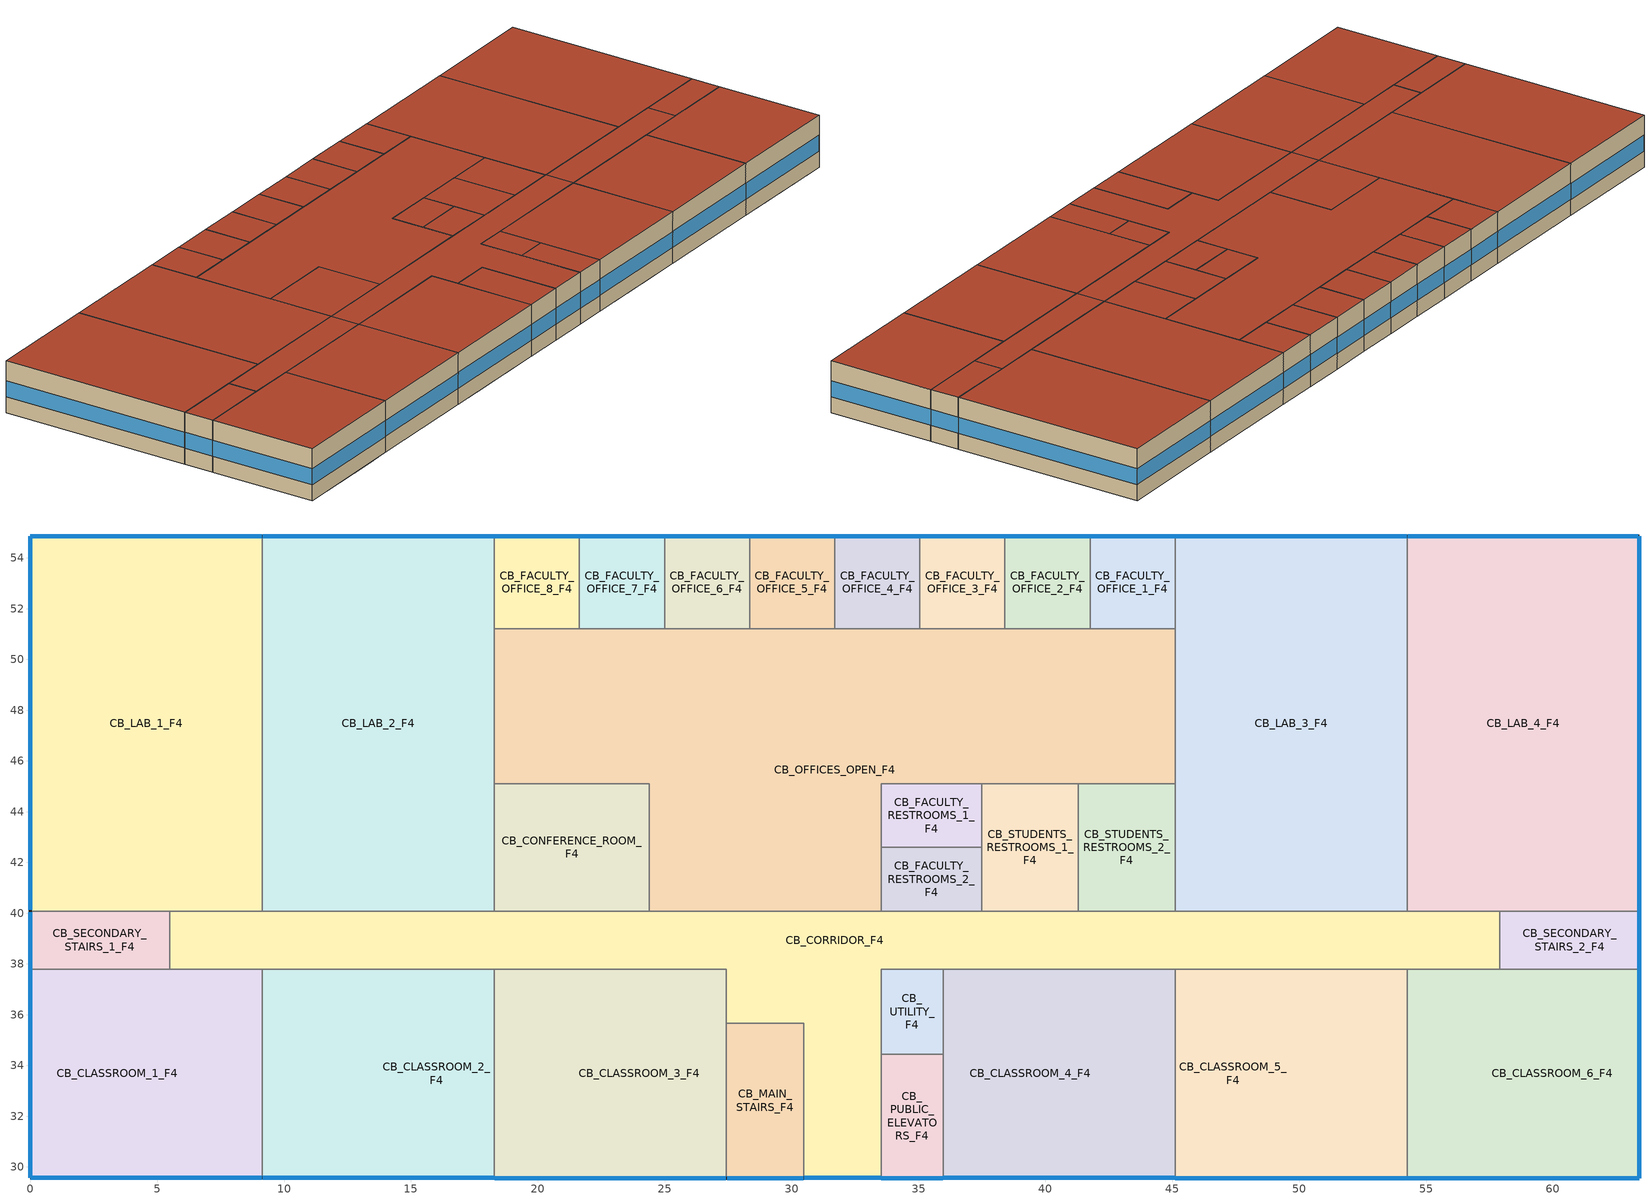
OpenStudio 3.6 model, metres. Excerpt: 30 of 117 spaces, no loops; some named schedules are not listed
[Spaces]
CB_CLASSROOM_1_F4
 floor to CB_CLASSROOM_7_F3: 9.14,37.8 9.14,29.57 6.86,29.57 6.86,37.8 z11.89
 floor to CB_CLASSROOM_8_F3: 6.86,37.8 6.86,29.57 0,29.57 0,37.8 z11.89
 wall outside: 0,37.8 0,29.57 9.14,29.57 z11.89:15.85
 wall to CB_CORRIDOR_F4: 9.14,37.8 5.49,37.8 z11.89:15.85
 wall to CB_CLASSROOM_2_F4: 9.14,29.57 9.14,37.8 z11.89:15.85
 wall to CB_SECONDARY_STAIRS_1_F4: 5.49,37.8 0,37.8 z11.89:15.85
 window: 0,37.79 0,29.58 / 0.01,29.57 9.13,29.57 z13.11:14.33
 roof outside: 9.14,29.57 9.14,37.8 0,37.8 0,29.57 z15.85
CB_CORRIDOR_F4
 floor to CB_CORRIDOR_2_F3: 45.11,40.08 45.11,37.8 18.29,37.8 18.29,40.08 z11.89
 floor to CB_STUDIO_1_F3: 57.91,40.08 57.91,37.8 45.11,37.8 45.11,40.08 z11.89
 floor to CB_CORRIDOR_1_F3: 33.53,37.8 33.53,29.57 30.48,29.57 30.48,35.66 27.43,35.66 27.43,37.8 z11.89
 floor to CB_STUDIO_2_F3: 18.29,40.08 18.29,37.8 5.49,37.8 5.49,40.08 z11.89
 wall outside: 30.48,29.57 33.53,29.57 z11.89:15.85
 wall to CB_UTILITY_F4: 33.53,34.44 33.53,37.8 35.97,37.8 z11.89:15.85
 wall to CB_PUBLIC_ELEVATORS_F4: 33.53,29.57 33.53,34.44 z11.89:15.85
 wall to CB_MAIN_STAIRS_F4: 27.43,35.66 30.48,35.66 30.48,29.57 z11.89:15.85
 wall to CB_CLASSROOM_3_F4: 18.29,37.8 27.43,37.8 27.43,35.66 z11.89:15.85
 wall to CB_CLASSROOM_2_F4: 9.14,37.8 18.29,37.8 z11.89:15.85
 wall to CB_SECONDARY_STAIRS_1_F4: 5.49,40.08 5.49,37.8 z11.89:15.85
 wall to CB_LAB_1_F4: 9.14,40.08 5.49,40.08 z11.89:15.85
 wall to CB_LAB_2_F4: 18.29,40.08 9.14,40.08 z11.89:15.85
 wall to CB_CONFERENCE_ROOM_F4: 24.38,40.08 18.29,40.08 z11.89:15.85
 wall to CB_OFFICES_OPEN_F4: 33.53,40.08 24.38,40.08 z11.89:15.85
 wall to CB_FACULTY_RESTROOMS_2_F4: 37.49,40.08 33.53,40.08 z11.89:15.85
 wall to CB_STUDENTS_RESTROOMS_1_F4: 41.3,40.08 37.49,40.08 z11.89:15.85
 wall to CB_STUDENTS_RESTROOMS_2_F4: 45.11,40.08 41.3,40.08 z11.89:15.85
 wall to CB_LAB_3_F4: 54.25,40.08 45.11,40.08 z11.89:15.85
 wall to CB_LAB_4_F4: 57.91,40.08 54.25,40.08 z11.89:15.85
 wall to CB_SECONDARY_STAIRS_2_F4: 57.91,37.8 57.91,40.08 z11.89:15.85
 wall to CB_CLASSROOM_6_F4: 54.25,37.8 57.91,37.8 z11.89:15.85
 wall to CB_CLASSROOM_5_F4: 45.11,37.8 54.25,37.8 z11.89:15.85
 wall to CB_CLASSROOM_4_F4: 35.97,37.8 45.11,37.8 z11.89:15.85
 window: 30.49,29.57 33.52,29.57 z13.11:14.33
 roof outside: 33.53,29.57 33.53,37.8 45.11,37.8 45.11,40.08 18.29,40.08 18.29,37.8 27.43,37.8 27.43,35.66 30.48,35.66 30.48,29.57 z15.85; 57.91,37.8 57.91,40.08 45.11,40.08 45.11,37.8 z15.85; 18.29,37.8 18.29,40.08 5.49,40.08 5.49,37.8 z15.85
CB_CLASSROOM_2_F4
 floor to CB_CLASSROOM_6_F3: 18.29,37.8 18.29,29.57 13.72,29.57 13.72,37.8 z11.89
 floor to CB_CLASSROOM_7_F3: 13.72,37.8 13.72,29.57 9.14,29.57 9.14,37.8 z11.89
 wall outside: 9.14,29.57 18.29,29.57 z11.89:15.85
 wall to CB_CLASSROOM_3_F4: 18.29,29.57 18.29,37.8 z11.89:15.85
 window: 9.16,29.57 18.28,29.57 z13.11:14.33
 roof outside: 18.29,29.57 18.29,37.8 9.14,37.8 9.14,29.57 z15.85
CB_CLASSROOM_3_F4
 floor to CB_CLASSROOM_5_F3: 27.43,37.8 27.43,29.57 20.57,29.57 20.57,37.8 z11.89
 floor to CB_CLASSROOM_6_F3: 20.57,37.8 20.57,29.57 18.29,29.57 18.29,37.8 z11.89
 wall outside: 18.29,29.57 27.43,29.57 z11.89:15.85
 wall to CB_MAIN_STAIRS_F4: 27.43,29.57 27.43,35.66 z11.89:15.85
 window: 18.3,29.57 27.41,29.57 z13.11:14.33
 roof outside: 27.43,29.57 27.43,37.8 18.29,37.8 18.29,29.57 z15.85
CB_MAIN_STAIRS_F4
 floor to CB_MAIN_STAIRS_F3: 30.48,35.66 30.48,29.57 27.43,29.57 27.43,35.66 z11.89
 wall outside: 27.43,29.57 30.48,29.57 z11.89:15.85
 window: 27.46,29.57 30.46,29.57 z13.11:14.33
 roof outside: 30.48,29.57 30.48,35.66 27.43,35.66 27.43,29.57 z15.85
CB_CLASSROOM_4_F4
 floor to CB_CLASSROOM_3_F3: 45.11,37.8 45.11,29.57 42.82,29.57 42.82,37.8 z11.89
 floor to CB_CLASSROOM_4_F3: 42.82,37.8 42.82,29.57 35.97,29.57 35.97,37.8 z11.89
 wall outside: 35.97,29.57 45.11,29.57 z11.89:15.85
 wall to CB_CLASSROOM_5_F4: 45.11,29.57 45.11,37.8 z11.89:15.85
 wall to CB_PUBLIC_ELEVATORS_F4: 35.97,34.44 35.97,29.57 z11.89:15.85
 wall to CB_UTILITY_F4: 35.97,37.8 35.97,34.44 z11.89:15.85
 window: 35.98,29.57 45.09,29.57 z13.11:14.33
 roof outside: 45.11,29.57 45.11,37.8 35.97,37.8 35.97,29.57 z15.85
CB_CLASSROOM_5_F4
 floor to CB_CLASSROOM_2_F3: 54.25,37.8 54.25,29.57 49.68,29.57 49.68,37.8 z11.89
 floor to CB_CLASSROOM_3_F3: 49.68,37.8 49.68,29.57 45.11,29.57 45.11,37.8 z11.89
 wall outside: 45.11,29.57 54.25,29.57 z11.89:15.85
 wall to CB_CLASSROOM_6_F4: 54.25,29.57 54.25,37.8 z11.89:15.85
 window: 45.12,29.57 54.25,29.57 z13.11:14.33
 roof outside: 54.25,29.57 54.25,37.8 45.11,37.8 45.11,29.57 z15.85
CB_CLASSROOM_6_F4
 floor to CB_CLASSROOM_1_F3: 63.4,37.8 63.4,29.57 56.54,29.57 56.54,37.8 z11.89
 floor to CB_CLASSROOM_2_F3: 56.54,37.8 56.54,29.57 54.25,29.57 54.25,37.8 z11.89
 wall outside: 54.25,29.57 63.4,29.57 63.4,37.8 z11.89:15.85
 wall to CB_SECONDARY_STAIRS_2_F4: 63.4,37.8 57.91,37.8 z11.89:15.85
 window: 54.26,29.57 63.39,29.57 / 63.4,29.57 63.4,37.79 z13.11:14.33
 roof outside: 63.4,29.57 63.4,37.8 54.25,37.8 54.25,29.57 z15.85
CB_UTILITY_F4
 floor to CB_UTILITY_F3: 35.97,37.8 35.97,34.44 33.53,34.44 33.53,37.8 z11.89
 wall to CB_PUBLIC_ELEVATORS_F4: 33.53,34.44 35.97,34.44 z11.89:15.85
 roof outside: 35.97,34.44 35.97,37.8 33.53,37.8 33.53,34.44 z15.85
CB_SECONDARY_STAIRS_1_F4
 floor to CB_SECONDARY_STAIRS_1_F3: 5.49,40.08 5.49,37.8 0,37.8 0,40.08 z11.89
 wall outside: 0,40.08 0,37.8 z11.89:15.85
 wall to CB_LAB_1_F4: 5.49,40.08 0,40.08 z11.89:15.85
 window: 0,40.04 0,37.8 z13.11:14.33
 roof outside: 5.49,37.8 5.49,40.08 0,40.08 0,37.8 z15.85
CB_SECONDARY_STAIRS_2_F4
 floor to CB_SECONDARY_STAIRS_2_F3: 63.4,40.08 63.4,37.8 57.91,37.8 57.91,40.08 z11.89
 wall outside: 63.4,37.8 63.4,40.08 z11.89:15.85
 wall to CB_LAB_4_F4: 63.4,40.08 57.91,40.08 z11.89:15.85
 window: 63.4,37.8 63.4,40.08 z13.11:14.33
 roof outside: 63.4,37.8 63.4,40.08 57.91,40.08 57.91,37.8 z15.85
CB_LAB_1_F4
 floor to CB_STUDIO_2_F3: 9.14,54.86 9.14,40.08 0,40.08 0,54.86 z11.89
 wall outside: 9.14,54.86 0,54.86 0,40.08 z11.89:15.85
 wall to CB_LAB_2_F4: 9.14,40.08 9.14,54.86 z11.89:15.85
 window: 9.13,54.86 0,54.86 / 0,54.86 0,40.13 z13.11:14.33
 roof outside: 9.14,40.08 9.14,54.86 0,54.86 0,40.08 z15.85
CB_LAB_2_F4
 floor to CB_STUDIO_2_F3: 18.29,54.86 18.29,40.08 9.14,40.08 9.14,54.86 z11.89
 wall outside: 18.29,54.86 9.14,54.86 z11.89:15.85
 wall to CB_FACULTY_OFFICE_8_F4: 18.29,51.21 18.29,54.86 z11.89:15.85
 wall to CB_OFFICES_OPEN_F4: 18.29,45.11 18.29,51.21 z11.89:15.85
 wall to CB_CONFERENCE_ROOM_F4: 18.29,40.08 18.29,45.11 z11.89:15.85
 window: 18.29,54.86 9.17,54.86 z13.11:14.33
 roof outside: 18.29,40.08 18.29,54.86 9.14,54.86 9.14,40.08 z15.85
CB_CONFERENCE_ROOM_F4
 floor to CB_CONFERENCE_ROOM_F3: 24.38,45.11 24.38,40.08 18.29,40.08 18.29,45.11 z11.89
 wall to CB_OFFICES_OPEN_F4: 24.38,40.08 24.38,45.11 18.29,45.11 z11.89:15.85
 roof outside: 24.38,40.08 24.38,45.11 18.29,45.11 18.29,40.08 z15.85
CB_OFFICES_OPEN_F4
 floor to CB_OFFICES_OPEN_F3: 45.11,51.21 45.11,45.11 33.53,45.11 33.53,40.08 24.38,40.08 24.38,45.11 18.29,45.11 18.29,51.21 z11.89
 wall to CB_FACULTY_OFFICE_8_F4: 21.64,51.21 18.29,51.21 z11.89:15.85
 wall to CB_FACULTY_OFFICE_7_F4: 24.99,51.21 21.64,51.21 z11.89:15.85
 wall to CB_FACULTY_OFFICE_6_F4: 28.35,51.21 24.99,51.21 z11.89:15.85
 wall to CB_FACULTY_OFFICE_5_F4: 31.7,51.21 28.35,51.21 z11.89:15.85
 wall to CB_FACULTY_OFFICE_4_F4: 35.05,51.21 31.7,51.21 z11.89:15.85
 wall to CB_FACULTY_OFFICE_3_F4: 38.4,51.21 35.05,51.21 z11.89:15.85
 wall to CB_FACULTY_OFFICE_2_F4: 41.76,51.21 38.4,51.21 z11.89:15.85
 wall to CB_FACULTY_OFFICE_1_F4: 45.11,51.21 41.76,51.21 z11.89:15.85
 wall to CB_LAB_3_F4: 45.11,45.11 45.11,51.21 z11.89:15.85
 wall to CB_STUDENTS_RESTROOMS_2_F4: 41.3,45.11 45.11,45.11 z11.89:15.85
 wall to CB_STUDENTS_RESTROOMS_1_F4: 37.49,45.11 41.3,45.11 z11.89:15.85
 wall to CB_FACULTY_RESTROOMS_1_F4: 33.53,42.6 33.53,45.11 37.49,45.11 z11.89:15.85
 wall to CB_FACULTY_RESTROOMS_2_F4: 33.53,40.08 33.53,42.6 z11.89:15.85
 roof outside: 33.53,40.08 33.53,45.11 45.11,45.11 45.11,51.21 18.29,51.21 18.29,45.11 24.38,45.11 24.38,40.08 z15.85
CB_FACULTY_RESTROOMS_2_F4
 floor to CB_FACULTY_RESTROOMS_1_F3: 37.49,42.6 37.49,40.08 33.53,40.08 33.53,42.6 z11.89
 wall to CB_FACULTY_RESTROOMS_1_F4: 37.49,42.6 33.53,42.6 z11.89:15.85
 wall to CB_STUDENTS_RESTROOMS_1_F4: 37.49,40.08 37.49,42.6 z11.89:15.85
 roof outside: 37.49,40.08 37.49,42.6 33.53,42.6 33.53,40.08 z15.85
CB_STUDENTS_RESTROOMS_1_F4
 floor to CB_STUDENTS_RESTROOMS_1_F3: 41.3,45.11 41.3,40.08 37.49,40.08 37.49,45.11 z11.89
 wall to CB_STUDENTS_RESTROOMS_2_F4: 41.3,40.08 41.3,45.11 z11.89:15.85
 wall to CB_FACULTY_RESTROOMS_1_F4: 37.49,45.11 37.49,42.6 z11.89:15.85
 roof outside: 41.3,40.08 41.3,45.11 37.49,45.11 37.49,40.08 z15.85
CB_STUDENTS_RESTROOMS_2_F4
 floor to CB_STUDENTS_RESTROOMS_2_F3: 45.11,45.11 45.11,40.08 41.3,40.08 41.3,45.11 z11.89
 wall to CB_LAB_3_F4: 45.11,40.08 45.11,45.11 z11.89:15.85
 roof outside: 45.11,40.08 45.11,45.11 41.3,45.11 41.3,40.08 z15.85
CB_LAB_3_F4
 floor to CB_STUDIO_1_F3: 54.25,54.86 54.25,40.08 45.11,40.08 45.11,54.86 z11.89
 wall outside: 54.25,54.86 45.11,54.86 z11.89:15.85
 wall to CB_LAB_4_F4: 54.25,40.08 54.25,54.86 z11.89:15.85
 wall to CB_FACULTY_OFFICE_1_F4: 45.11,54.86 45.11,51.21 z11.89:15.85
 window: 54.24,54.86 45.12,54.86 z13.11:14.33
 roof outside: 54.25,40.08 54.25,54.86 45.11,54.86 45.11,40.08 z15.85
CB_LAB_4_F4
 floor to CB_STUDIO_1_F3: 63.4,54.86 63.4,40.08 54.25,40.08 54.25,54.86 z11.89
 wall outside: 63.4,40.08 63.4,54.86 54.25,54.86 z11.89:15.85
 window: 63.36,54.86 54.27,54.86 / 63.4,40.08 63.4,54.86 z13.11:14.33
 roof outside: 63.4,40.08 63.4,54.86 54.25,54.86 54.25,40.08 z15.85
CB_FACULTY_RESTROOMS_1_F4
 floor to CB_FACULTY_RESTROOMS_2_F3: 37.49,45.11 37.49,42.6 33.53,42.6 33.53,45.11 z11.89
 roof outside: 37.49,42.6 37.49,45.11 33.53,45.11 33.53,42.6 z15.85
CB_FACULTY_OFFICE_8_F4
 floor to CB_FACULTY_OFFICE_8_F3: 21.64,54.86 21.64,51.21 18.29,51.21 18.29,54.86 z11.89
 wall outside: 21.64,54.86 18.29,54.86 z11.89:15.85
 wall to CB_FACULTY_OFFICE_7_F4: 21.64,51.21 21.64,54.86 z11.89:15.85
 window: 21.64,54.86 18.29,54.86 z13.11:14.33
 roof outside: 21.64,51.21 21.64,54.86 18.29,54.86 18.29,51.21 z15.85
CB_FACULTY_OFFICE_7_F4
 floor to CB_FACULTY_OFFICE_7_F3: 24.99,54.86 24.99,51.21 21.64,51.21 21.64,54.86 z11.89
 wall outside: 24.99,54.86 21.64,54.86 z11.89:15.85
 wall to CB_FACULTY_OFFICE_6_F4: 24.99,51.21 24.99,54.86 z11.89:15.85
 window: 24.99,54.86 21.64,54.86 z13.11:14.33
 roof outside: 24.99,51.21 24.99,54.86 21.64,54.86 21.64,51.21 z15.85
CB_FACULTY_OFFICE_6_F4
 floor to CB_FACULTY_OFFICE_6_F3: 28.35,54.86 28.35,51.21 24.99,51.21 24.99,54.86 z11.89
 wall outside: 28.35,54.86 24.99,54.86 z11.89:15.85
 wall to CB_FACULTY_OFFICE_5_F4: 28.35,51.21 28.35,54.86 z11.89:15.85
 window: 28.35,54.86 24.99,54.86 z13.11:14.33
 roof outside: 28.35,51.21 28.35,54.86 24.99,54.86 24.99,51.21 z15.85
CB_FACULTY_OFFICE_5_F4
 floor to CB_FACULTY_OFFICE_5_F3: 31.7,54.86 31.7,51.21 28.35,51.21 28.35,54.86 z11.89
 wall outside: 31.7,54.86 28.35,54.86 z11.89:15.85
 wall to CB_FACULTY_OFFICE_4_F4: 31.7,51.21 31.7,54.86 z11.89:15.85
 window: 31.7,54.86 28.35,54.86 z13.11:14.33
 roof outside: 31.7,51.21 31.7,54.86 28.35,54.86 28.35,51.21 z15.85
CB_FACULTY_OFFICE_4_F4
 floor to CB_FACULTY_OFFICE_4_F3: 35.05,54.86 35.05,51.21 31.7,51.21 31.7,54.86 z11.89
 wall outside: 35.05,54.86 31.7,54.86 z11.89:15.85
 wall to CB_FACULTY_OFFICE_3_F4: 35.05,51.21 35.05,54.86 z11.89:15.85
 window: 35.05,54.86 31.7,54.86 z13.11:14.33
 roof outside: 35.05,51.21 35.05,54.86 31.7,54.86 31.7,51.21 z15.85
CB_FACULTY_OFFICE_3_F4
 floor to CB_FACULTY_OFFICE_3_F3: 38.4,54.86 38.4,51.21 35.05,51.21 35.05,54.86 z11.89
 wall outside: 38.4,54.86 35.05,54.86 z11.89:15.85
 wall to CB_FACULTY_OFFICE_2_F4: 38.4,51.21 38.4,54.86 z11.89:15.85
 window: 38.4,54.86 35.05,54.86 z13.11:14.33
 roof outside: 38.4,51.21 38.4,54.86 35.05,54.86 35.05,51.21 z15.85
CB_FACULTY_OFFICE_2_F4
 floor to CB_FACULTY_OFFICE_2_F3: 41.76,54.86 41.76,51.21 38.4,51.21 38.4,54.86 z11.89
 wall outside: 41.76,54.86 38.4,54.86 z11.89:15.85
 wall to CB_FACULTY_OFFICE_1_F4: 41.76,51.21 41.76,54.86 z11.89:15.85
 window: 41.76,54.86 38.41,54.86 z13.11:14.33
 roof outside: 41.76,51.21 41.76,54.86 38.4,54.86 38.4,51.21 z15.85
CB_FACULTY_OFFICE_1_F4
 floor to CB_FACULTY_OFFICE_1_F3: 45.11,54.86 45.11,51.21 41.76,51.21 41.76,54.86 z11.89
 wall outside: 45.11,54.86 41.76,54.86 z11.89:15.85
 window: 45.09,54.86 41.76,54.86 z13.11:14.33
 roof outside: 45.11,51.21 45.11,54.86 41.76,54.86 41.76,51.21 z15.85
CB_PUBLIC_ELEVATORS_F4
 floor to CB_PUBLIC_ELEVATORS_F3: 35.97,34.44 35.97,29.57 33.53,29.57 33.53,34.44 z11.89
 wall outside: 33.53,29.57 35.97,29.57 z11.89:15.85
 window: 33.54,29.57 35.95,29.57 z13.11:14.33
 roof outside: 35.97,29.57 35.97,34.44 33.53,34.44 33.53,29.57 z15.85
[Building]
-College-ASHRAE 169-2013-2A created: 2023-09-08 18:26:06 +0800: Default Construction Set=90.1-2019 - College - ASHRAE 169-2013-2A; Standards Number of Stories=4; Standards Number of Above Ground Stories=4; Standards Building Type=College
[Site]
Tampa-MacDill AFB_FL_USA: Latitude {deg}=27.85; Longitude {deg}=-82.52; Time Zone {hr}=-5; Elevation {m}=8; Terrain=City
[ClimateZones]
Climate Zone Institution Name 1=ASHRAE; Climate Zone Document Name 1=ANSI/ASHRAE Standard 169; Climate Zone Document Year 1=2006; Climate Zone Value 1=2A; Climate Zone Institution Name 2=CEC; Climate Zone Document Name 2=California Climate Zone Descriptions; Climate Zone Document Year 2=1995
[Site:WaterMainsTemperature]
Calculation Method=Correlation; Annual Average Outdoor Air Temperature {C}=21.85; Maximum Difference In Monthly Average Outdoor Air Temperatures {deltaC}=14.3
[SizingPeriod:DesignDay] Barometric Pressure {Pa}=101229; Rain Indicator=No; Snow Indicator=No; Day of Month=21; Daylight Saving Time Indicator=No; Humidity Condition Type=Wetbulb; Dry-Bulb Temperature Range Modifier Type=DefaultMultipliers
Name | Maximum Dry-Bulb Temperature {C} | Daily Dry-Bulb Temperature Range {deltaC} | Wind Speed {m/s} | Wind Direction {deg} | Month | Day Type | Wetbulb or DewPoint at Maximum Dry-Bulb {C} | Solar Model Indicator | ASHRAE Clear Sky Optical Depth for Beam Irradiance | ASHRAE Clear Sky Optical Depth for Diffuse Irradiance | Sky Clearness
Tampa-MacDill.AFB_FL_USA Ann Clg .4% Condns DB=>MWB | 33.9 | 7.9 | 3.1 | 270 | 8 | SummerDesignDay | 25.1 | ASHRAETau | 0.491 | 2.016
Tampa-MacDill.AFB_FL_USA Ann Htg 99.6% Condns DB | 4.6 | 0 | 2.5 | 10 | 1 | WinterDesignDay | 4.6 | ASHRAEClearSky |  |  | 0
[Site:GroundTemperature:FCfactorMethod]
January Ground Temperature {C}=24.2; February Ground Temperature {C}=18.9; March Ground Temperature {C}=15.7; April Ground Temperature {C}=13.6; May Ground Temperature {C}=15.5; June Ground Temperature {C}=17.1; July Ground Temperature {C}=21.2; August Ground Temperature {C}=26.9; September Ground Temperature {C}=27.6; October Ground Temperature {C}=27.9; November Ground Temperature {C}=27.4; December Ground Temperature {C}=26.2
[Material:NoMass]
Name | Roughness | Thermal Resistance {m2-K/W} | Thermal Absorptance | Solar Absorptance | Visible Absorptance
CP02 CARPET PAD | VeryRough | 0.21648 | 0.9 | 0.7 | 0.8
Typical Insulation R-6.78 | Smooth | 1.19347 | 0.9 | 0.7 | 0.7
Typical Carpet Pad | Smooth | 0.21648 | 0.9 | 0.7 | 0.8
Typical Insulation R-9.73 | Smooth | 1.71283 | 0.9 | 0.7 | 0.7
Typical Insulation R-24.52 | Smooth | 4.31889 | 0.9 | 0.7 | 0.7
Metal Framed Wall - 24inOC - 2x4 - R0 ins. | Smooth | 0.115881 |  | 0 | 0
Typical Insulation R-1.85 | Smooth | 0.326262 | 0.9 | 0.7 | 0.7
Typical Insulation R-2.38 | Smooth | 0.418404 | 0.9 | 0.7 | 0.7
[Material]
Name | Roughness | Thickness {m} | Conductivity {W/m-K} | Density {kg/m3} | Specific Heat {J/kg-K} | Thermal Absorptance | Solar Absorptance | Visible Absorptance
100mm Normalweight concrete floor | MediumSmooth | 0.1016 | 2.31 | 2322 | 832
4 in. Normalweight Concrete Floor | MediumRough | 0.1016 | 2.31 | 2322 | 832 | 0.9 | 0.7 | 0.7
25mm Stucco | Smooth | 0.0254 | 0.72 | 1856 | 840 | 0.9 | 0.7 | 0.7
5/8 in. Gypsum Board | MediumSmooth | 0.0159 | 0.16 | 800 | 1090 | 0.9 | 0.7 | 0.7
Roof Membrane - Highly Reflective | VeryRough | 0.0095 | 0.16 | 1121.29 | 1460 | 0.75 | 0.45 | 0.7
Metal Roof Surface; F08 Metal surface | Smooth | 0.0008 | 45.28 | 7824 | 500 | 0.9 | 0.7 | 0.7
8 in. Normalweight Concrete Floor | MediumRough | 0.2032 | 2.31 | 2322 | 832 | 0.9 | 0.7 | 0.7
8 in. Concrete Block Basement Wall | MediumRough | 0.2032 | 1.326 | 1842 | 912 | 0.9 | 0.7 | 0.7
G05 25mm wood | MediumSmooth | 0.0254 | 0.15 | 608 | 1630 | 0.9 | 0.5 | 0.5
Std Wood 6inch | MediumSmooth | 0.15 | 0.12 | 540 | 1210 | 0.9 | 0.7 | 0.7
[DefaultConstructionSet]
90.1-2019 - College - ASHRAE 169-2013-2A: Default Exterior Surface Constructions=Default Surface Constructions 1; Default Interior Surface Constructions=Default Surface Constructions 2; Default Ground Contact Surface Constructions=Default Surface Constructions 3; Default Exterior SubSurface Constructions=Default Sub Surface Constructions 1; Default Interior SubSurface Constructions=Default Sub Surface Constructions 2; Interior Partition Construction=Typical Interior Partition
[DefaultSurfaceConstructions]
Name | Floor Construction | Wall Construction | Roof Ceiling Construction
Default Surface Constructions 1 | Typical Insulated Exterior Mass Floor R-9.35 | Typical Insulated Steel Framed Exterior Wall R-11.9 | Typical IEAD Roof - Highly Reflective R-25.64
Default Surface Constructions 2 | Typical Interior Floor | Uninsulated Steel Stud Wall | Typical Interior Ceiling
Default Surface Constructions 3 | Typical Insulated Carpeted 8in Slab Floor | Typical Insulated Basement Mass Wall
[Construction]
Typical Insulated Exterior Mass Floor R-9.35: Typical Insulation R-6.78, 4 in. Normalweight Concrete Floor, Typical Carpet Pad
Typical Insulated Steel Framed Exterior Wall R-11.9: 25mm Stucco, 5/8 in. Gypsum Board, Typical Insulation R-9.73, 5/8 in. Gypsum Board
Typical IEAD Roof - Highly Reflective R-25.64: Roof Membrane - Highly Reflective, Typical Insulation R-24.52, Metal Roof Surface
Typical Interior Floor: 100mm Normalweight concrete floor, CP02 CARPET PAD
Uninsulated Steel Stud Wall: Metal Framed Wall - 24inOC - 2x4 - R0 ins.
Typical Interior Ceiling: CP02 CARPET PAD, 100mm Normalweight concrete floor
Typical Insulated Carpeted 8in Slab Floor: 8 in. Normalweight Concrete Floor, Typical Carpet Pad
Typical Insulated Basement Mass Wall: 8 in. Concrete Block Basement Wall
U 0.77 SHGC 0.23 Simple Glazing Window U-0.77 SHGC 0.23: U 0.77 SHGC 0.23 Simple Glazing U-0.77 SHGC 0.23
U 0.77 SHGC 0.23 Simple Glazing Window U-0.77 SHGC 0.23 1: U 0.77 SHGC 0.23 Simple Glazing U-0.77 SHGC 0.23 1
Typical Insulated Metal Door R-2.7: F08 Metal surface, Typical Insulation R-1.85
U 0.65 SHGC 0.25 Dbl Ref-C-H Clr 6mm/6mm Air: REF C CLEAR HI 6MM, AIR 6MM, CLEAR 6MM
Typical Overhead Door R-3.23: Typical Insulation R-2.38
U 0.65 SHGC 0.3 Simple Glazing Skylight U-0.65 SHGC 0.3: U 0.65 SHGC 0.3 Simple Glazing U-0.65 SHGC 0.3
Typical Interior Window: Clear 3mm
Typical Interior Door; Typical Interior Partition: G05 25mm wood
InteriorFurnishings: Std Wood 6inch
[DefaultSubSurfaceConstructions]
Name | Fixed Window Construction | Operable Window Construction | Door Construction | Glass Door Construction | Overhead Door Construction | Skylight Construction | Tubular Daylight Dome Construction | Tubular Daylight Diffuser Construction
Default Sub Surface Constructions 1 | U 0.77 SHGC 0.23 Simple Glazing Window U-0.77 SHGC 0.23 | U 0.77 SHGC 0.23 Simple Glazing Window U-0.77 SHGC 0.23 1 | Typical Insulated Metal Door R-2.7 | U 0.65 SHGC 0.25 Dbl Ref-C-H Clr 6mm/6mm Air | Typical Overhead Door R-3.23 | U 0.65 SHGC 0.3 Simple Glazing Skylight U-0.65 SHGC 0.3 | Typical Interior Window | Typical Interior Window
Default Sub Surface Constructions 2 | Typical Interior Window | Typical Interior Window | Typical Interior Door
[WindowMaterial:SimpleGlazingSystem]
Name | U-Factor {W/m2-K} | Solar Heat Gain Coefficient
U 0.77 SHGC 0.23 Simple Glazing U-0.77 SHGC 0.23; U 0.77 SHGC 0.23 Simple Glazing U-0.77 SHGC 0.23 1 | 4.37226 | 0.23
U 0.65 SHGC 0.3 Simple Glazing U-0.65 SHGC 0.3 | 3.69087 | 0.3
[WindowMaterial:Glazing] Optical Data Type=SpectralAverage; Infrared Transmittance at Normal Incidence=0; Front Side Infrared Hemispherical Emissivity=0.84; Conductivity {W/m-K}=0.9; Dirt Correction Factor for Solar and Visible Transmittance=1; Solar Diffusing=No
Name | Thickness {m} | Solar Transmittance at Normal Incidence | Front Side Solar Reflectance at Normal Incidence | Back Side Solar Reflectance at Normal Incidence | Visible Transmittance at Normal Incidence | Front Side Visible Reflectance at Normal Incidence | Back Side Visible Reflectance at Normal Incidence | Back Side Infrared Hemispherical Emissivity
REF C CLEAR HI 6MM | 0.006 | 0.2 | 0.16 | 0.39 | 0.22 | 0.17 | 0.35 | 0.55
CLEAR 6MM | 0.006 | 0.775 | 0.071 | 0.071 | 0.881 | 0.08 | 0.08 | 0.84
Clear 3mm | 0.003 | 0.837 | 0.075 | 0.075 | 0.898 | 0.081 | 0.081 | 0.84
[WindowMaterial:Gas]
AIR 6MM: Gas Type=Air; Thickness {m}=0.0063
[BuildingStory]
Building Story 4: Nominal Z Coordinate {m}=11.8872; Nominal Floor to Floor Height {m}=3.9624
[Space] Building Story=Building Story 4
Name | Space Type | Thermal Zone
CB_CLASSROOM_1_F4 | College - Classroom | CB_CLASSROOM_1_F4 ZN
CB_CORRIDOR_F4 | College - Corridor | CB_CORRIDOR_F4 ZN
CB_CLASSROOM_2_F4 | College - Classroom | CB_CLASSROOM_2_F4 ZN
CB_CLASSROOM_3_F4 | College - Classroom | CB_CLASSROOM_3_F4 ZN
CB_MAIN_STAIRS_F4 | College - Stairs | CB_MAIN_STAIRS_F4 ZN
CB_CLASSROOM_4_F4 | College - Classroom | CB_CLASSROOM_4_F4 ZN
CB_CLASSROOM_5_F4 | College - Classroom | CB_CLASSROOM_5_F4 ZN
CB_CLASSROOM_6_F4 | College - Classroom | CB_CLASSROOM_6_F4 ZN
CB_UTILITY_F4 | College - Utility | CB_UTILITY_F4 ZN
CB_SECONDARY_STAIRS_1_F4 | College - Stairs | CB_SECONDARY_STAIRS_1_F4 ZN
CB_SECONDARY_STAIRS_2_F4 | College - Stairs | CB_SECONDARY_STAIRS_2_F4 ZN
CB_LAB_1_F4 | College - Laboratory | CB_LAB_1_F4 ZN
CB_LAB_2_F4 | College - Laboratory | CB_LAB_2_F4 ZN
CB_CONFERENCE_ROOM_F4 | College - Conference | CB_CONFERENCE_ROOM_F4 ZN
CB_OFFICES_OPEN_F4 | College - Office | CB_OFFICES_OPEN_F4 ZN
CB_FACULTY_RESTROOMS_2_F4 | College - Restroom | CB_FACULTY_RESTROOMS_2_F4 ZN
CB_STUDENTS_RESTROOMS_1_F4 | College - Restroom | CB_STUDENTS_RESTROOMS_1_F4 ZN
CB_STUDENTS_RESTROOMS_2_F4 | College - Restroom | CB_STUDENTS_RESTROOMS_2_F4 ZN
CB_LAB_3_F4 | College - Laboratory | CB_LAB_3_F4 ZN
CB_LAB_4_F4 | College - Laboratory | CB_LAB_4_F4 ZN
CB_FACULTY_RESTROOMS_1_F4 | College - Restroom | CB_FACULTY_RESTROOMS_1_F4 ZN
CB_FACULTY_OFFICE_8_F4 | College - Office | CB_FACULTY_OFFICE_8_F4 ZN
CB_FACULTY_OFFICE_7_F4 | College - Office | CB_FACULTY_OFFICE_7_F4 ZN
CB_FACULTY_OFFICE_6_F4 | College - Office | CB_FACULTY_OFFICE_6_F4 ZN
CB_FACULTY_OFFICE_5_F4 | College - Office | CB_FACULTY_OFFICE_5_F4 ZN
CB_FACULTY_OFFICE_4_F4 | College - Office | CB_FACULTY_OFFICE_4_F4 ZN
CB_FACULTY_OFFICE_3_F4 | College - Office | CB_FACULTY_OFFICE_3_F4 ZN
CB_FACULTY_OFFICE_2_F4 | College - Office | CB_FACULTY_OFFICE_2_F4 ZN
CB_FACULTY_OFFICE_1_F4 | College - Office | CB_FACULTY_OFFICE_1_F4 ZN
CB_PUBLIC_ELEVATORS_F4 | College - Elevator Shaft | CB_PUBLIC_ELEVATORS_F4 ZN
[SpaceType] Standards Building Type=College
Name | Default Schedule Set | Design Specification Outdoor Air Object | Standards Space Type
College - Classroom | College - Classroom Schedule Set | College - Classroom Ventilation | College - Classroom
College - Office | College - Office Schedule Set | College - Office Ventilation | College - Office
College - Conference | College - Conference Schedule Set | College - Conference Ventilation | College - Conference
College - Restroom | College - Restroom Schedule Set | College - Restroom Ventilation | College - Restroom
College - Corridor | College - Corridor Schedule Set | College - Corridor Ventilation | College - Corridor
College - Elevator Shaft | College - Elevator Shaft Schedule Set | College - Elevator Shaft Ventilation | College - Elevator Shaft
College - Utility | College - Utility Schedule Set | College - Utility Ventilation | College - Utility
College - Stairs | College - Stairs Schedule Set | College - Stairs Ventilation | College - Stairs
College - Laboratory | College - Laboratory Schedule Set | College - Laboratory Ventilation | College - Laboratory
[People:Definition] Number of People Calculation Method=People/Area; Fraction Radiant=0.3
Name | People per Space Floor Area {person/m2}
College - Classroom People Definition | 0.699654
College - Conference People Definition | 0.538196
College - Laboratory People Definition | 0.269098
College - Office People Definition | 0.0538196
[People] Work Efficiency Schedule=Work Efficiency Schedule; Clothing Insulation Schedule=Clothing Schedule; Air Velocity Schedule=Air Velocity Schedule; Multiplier=1
Name | People Definition | Space or SpaceType
College - Classroom People | College - Classroom People Definition | College - Classroom
College - Conference People | College - Conference People Definition | College - Conference
College - Laboratory People | College - Laboratory People Definition | College - Laboratory
College - Office People | College - Office People Definition | College - Office
[Lights:Definition] Design Level Calculation Method=Watts/Area
Name | Watts per Space Floor Area {W/m2}
College - Classroom Lights Definition | 7.64238
College - Conference Lights Definition | 10.441
College - Corridor Lights Definition | 4.4132
College - Laboratory Lights Definition | 14.316
College - Office Lights Definition | 7.96529
College - Restroom Lights Definition | 6.78126
College - Stairs Lights Definition | 5.27432
College - Utility Lights Definition | 4.62848
[Lights] Fraction Replaceable=0
Name | Lights Definition | Space or SpaceType
College - Classroom Lights | College - Classroom Lights Definition | College - Classroom
College - Conference Lights | College - Conference Lights Definition | College - Conference
College - Corridor Lights | College - Corridor Lights Definition | College - Corridor
College - Laboratory Lights | College - Laboratory Lights Definition | College - Laboratory
College - Office Lights | College - Office Lights Definition | College - Office
College - Restroom Lights | College - Restroom Lights Definition | College - Restroom
College - Stairs Lights | College - Stairs Lights Definition | College - Stairs
College - Utility Lights | College - Utility Lights Definition | College - Utility
[ElectricEquipment:Definition] Design Level Calculation Method=Watts/Area; Fraction Latent=0; Fraction Radiant=0.5; Fraction Lost=0
Name | Watts per Space Floor Area {W/m2}
College - Classroom Elec Equip Definition | 9.99967
College - Conference Elec Equip Definition; College - Office Elec Equip Definition | 10.7639
College - Corridor Elec Equip Definition; College - Restroom Elec Equip Definition; College - Utility Elec Equip Definition | 3.98265
College - Laboratory Elec Equip Definition | 43.0556
[ElectricEquipment]
Name | Electric Equipment Definition | Space or SpaceType
College - Classroom Elec Equip | College - Classroom Elec Equip Definition | College - Classroom
College - Conference Elec Equip | College - Conference Elec Equip Definition | College - Conference
College - Corridor Elec Equip | College - Corridor Elec Equip Definition | College - Corridor
College - Laboratory Elec Equip | College - Laboratory Elec Equip Definition | College - Laboratory
College - Office Elec Equip | College - Office Elec Equip Definition | College - Office
College - Restroom Elec Equip | College - Restroom Elec Equip Definition | College - Restroom
College - Utility Elec Equip | College - Utility Elec Equip Definition | College - Utility
[DesignSpecification:OutdoorAir]
Name | Outdoor Air Flow per Person {m3/s-person} | Outdoor Air Flow per Floor Area {m3/s-m2} | Outdoor Air Flow Air Changes per Hour {1/hr} | Outdoor Air Method
College - Classroom Ventilation; College - Laboratory Ventilation | 0 | 0 | 0
College - Conference Ventilation | 0.00330363 |  |  | Sum
College - Corridor Ventilation; College - Stairs Ventilation; College - Utility Ventilation |  | 0.0001016 |  | Sum
College - Elevator Shaft Ventilation |  | 0.00508 |  | Sum
College - Office Ventilation | 0.00235974 |  |  | Sum
College - Restroom Ventilation | 0.0353961 |  |  | Sum
[DefaultScheduleSet] Infiltration Schedule=College INFIL_SCH_PNNL
Name | Number of People Schedule | People Activity Level Schedule | Lighting Schedule | Electric Equipment Schedule
College - Classroom Schedule Set | College BLDG_Class_OCC_SCH | College ACTIVITY_SCH | College BLDG_LIGHT_SCH | College BLDG_EQUIP_SCH_Base
College - Conference Schedule Set | College BLDG_OCC_SCH | College ACTIVITY_SCH | College BLDG_LIGHT_SCH | College BLDG_EQUIP_SCH_Base
College - Corridor Schedule Set; College - Restroom Schedule Set; College - Utility Schedule Set |  |  | College BLDG_LIGHT_SCH | College BLDG_EQUIP_SCH_Base
College - Elevator Shaft Schedule Set |  |  | College ELEV_LIGHT_FAN_SCH_24_7
College - Laboratory Schedule Set | College BLDG_Lab_OCC_SCH | College ACTIVITY_SCH | College BLDG_LIGHT_SCH | College BLDG_EQUIP_SCH_Base
College - Office Schedule Set | College BLDG_OCC_SCH_Offices | College ACTIVITY_SCH | College BLDG_LIGHT_SCH | College BLDG_EQUIP_SCH_Base
College - Stairs Schedule Set |  |  | College BLDG_LIGHT_SCH
[ThermostatSetpoint:DualSetpoint]
Name | Heating Setpoint Temperature Schedule | Cooling Setpoint Temperature Schedule
College - Classroom Thermostat 3; College - Classroom Thermostat 6; College - Classroom Thermostat 9; College - Classroom Thermostat 12; College - Classroom Thermostat 15; College - Classroom Thermostat 18; College - Corridor Thermostat 5; College - Laboratory Thermostat 1; College - Laboratory Thermostat 2; College - Laboratory Thermostat 3; College - Laboratory Thermostat 4; College - Stairs Thermostat 4; College - Stairs Thermostat 8; College - Stairs Thermostat 12 | College HTGSETP_SCH | College CLGSETP_SCH
College - Conference Thermostat 4; College - Office Thermostat 3; College - Office Thermostat 6; College - Office Thermostat 9; College - Office Thermostat 12; College - Office Thermostat 15; College - Office Thermostat 18; College - Office Thermostat 21; College - Office Thermostat 24; College - Office Thermostat 36 | College HTGSETP_SCH - occupant standby mode | College CLGSETP_SCH - occupant standby mode
College - Restroom Thermostat 3; College - Restroom Thermostat 6; College - Restroom Thermostat 12; College - Restroom Thermostat 16; College - Utility Thermostat 4 | College HTGSETP_SCH_SETBACK | College CLGSETP_SCH_SETUP
College - Elevator Shaft Thermostat 4
[SpaceInfiltration:DesignFlowRate] Schedule=College INFIL_SCH_PNNL; Design Flow Rate Calculation Method=Flow/ExteriorArea; Constant Term Coefficient=0; Temperature Term Coefficient=0; Velocity Term Coefficient=0.224; Velocity Squared Term Coefficient=0
Name | Space or SpaceType | Flow per Exterior Surface Area {m3/s-m2}
CB_CLASSROOM_1_F4 Infiltration | CB_CLASSROOM_1_F4 | 0.000272117
CB_CLASSROOM_2_F4 Infiltration | CB_CLASSROOM_2_F4 | 0.000185111
CB_CLASSROOM_3_F4 Infiltration | CB_CLASSROOM_3_F4 | 0.000185111
CB_CLASSROOM_4_F4 Infiltration | CB_CLASSROOM_4_F4 | 0.000185111
CB_CLASSROOM_5_F4 Infiltration | CB_CLASSROOM_5_F4 | 0.000185111
CB_CLASSROOM_6_F4 Infiltration | CB_CLASSROOM_6_F4 | 0.000272117
CB_CORRIDOR_F4 Infiltration | CB_CORRIDOR_F4 | 4.20708e-05
CB_FACULTY_OFFICE_1_F4 Infiltration | CB_FACULTY_OFFICE_1_F4 | 0.000296178
CB_FACULTY_OFFICE_2_F4 Infiltration | CB_FACULTY_OFFICE_2_F4 | 0.000296178
CB_FACULTY_OFFICE_3_F4 Infiltration | CB_FACULTY_OFFICE_3_F4 | 0.000296178
CB_FACULTY_OFFICE_4_F4 Infiltration | CB_FACULTY_OFFICE_4_F4 | 0.000296178
CB_FACULTY_OFFICE_5_F4 Infiltration | CB_FACULTY_OFFICE_5_F4 | 0.000296178
CB_FACULTY_OFFICE_6_F4 Infiltration | CB_FACULTY_OFFICE_6_F4 | 0.000296178
CB_FACULTY_OFFICE_7_F4 Infiltration | CB_FACULTY_OFFICE_7_F4 | 0.000296178
CB_FACULTY_OFFICE_8_F4 Infiltration | CB_FACULTY_OFFICE_8_F4 | 0.000296178
CB_LAB_1_F4 Infiltration | CB_LAB_1_F4 | 0.000234801
CB_LAB_2_F4 Infiltration | CB_LAB_2_F4 | 0.000120398
CB_LAB_3_F4 Infiltration | CB_LAB_3_F4 | 0.000120398
CB_LAB_4_F4 Infiltration | CB_LAB_4_F4 | 0.000234801
CB_MAIN_STAIRS_F4 Infiltration | CB_MAIN_STAIRS_F4 | 0.000224377
CB_PUBLIC_ELEVATORS_F4 Infiltration | CB_PUBLIC_ELEVATORS_F4 | 0.000255326
CB_SECONDARY_STAIRS_1_F4 Infiltration | CB_SECONDARY_STAIRS_1_F4 | 0.000238853
CB_SECONDARY_STAIRS_2_F4 Infiltration | CB_SECONDARY_STAIRS_2_F4 | 0.000238853
[ThermalZone] Use Ideal Air Loads=No
Name | Primary Daylighting Control | Fraction of Zone Controlled by Primary Daylighting Control | Thermostat | Secondary Daylighting Control | Fraction of Zone Controlled by Secondary Daylighting Control
CB_CLASSROOM_1_F4 ZN | CB_CLASSROOM_1_F4 Daylt Sensor 1 | 0.484 | College - Classroom Thermostat 3
CB_CLASSROOM_2_F4 ZN | CB_CLASSROOM_2_F4 Daylt Sensor 1 | 0.296 | College - Classroom Thermostat 6 | CB_CLASSROOM_2_F4 Daylt Sensor 2 | 0.296
CB_CLASSROOM_3_F4 ZN | CB_CLASSROOM_3_F4 Daylt Sensor 1 | 0.296 | College - Classroom Thermostat 9 | CB_CLASSROOM_3_F4 Daylt Sensor 2 | 0.296
CB_CLASSROOM_4_F4 ZN | CB_CLASSROOM_4_F4 Daylt Sensor 1 | 0.296 | College - Classroom Thermostat 12 | CB_CLASSROOM_4_F4 Daylt Sensor 2 | 0.296
CB_CLASSROOM_5_F4 ZN | CB_CLASSROOM_5_F4 Daylt Sensor 1 | 0.296 | College - Classroom Thermostat 15 | CB_CLASSROOM_5_F4 Daylt Sensor 2 | 0.296
CB_CLASSROOM_6_F4 ZN | CB_CLASSROOM_6_F4 Daylt Sensor 1 | 0.484 | College - Classroom Thermostat 18 | CB_CLASSROOM_6_F4 Daylt Sensor 2 | 0.326
CB_CONFERENCE_ROOM_F4 ZN |  |  | College - Conference Thermostat 4
CB_CORRIDOR_F4 ZN |  |  | College - Corridor Thermostat 5
CB_FACULTY_OFFICE_1_F4 ZN |  |  | College - Office Thermostat 3
CB_FACULTY_OFFICE_2_F4 ZN |  |  | College - Office Thermostat 6
CB_FACULTY_OFFICE_3_F4 ZN |  |  | College - Office Thermostat 9
CB_FACULTY_OFFICE_4_F4 ZN |  |  | College - Office Thermostat 12
CB_FACULTY_OFFICE_5_F4 ZN |  |  | College - Office Thermostat 15
CB_FACULTY_OFFICE_6_F4 ZN |  |  | College - Office Thermostat 18
CB_FACULTY_OFFICE_7_F4 ZN |  |  | College - Office Thermostat 21
CB_FACULTY_OFFICE_8_F4 ZN |  |  | College - Office Thermostat 24
CB_FACULTY_RESTROOMS_1_F4 ZN |  |  | College - Restroom Thermostat 3
CB_FACULTY_RESTROOMS_2_F4 ZN |  |  | College - Restroom Thermostat 6
CB_LAB_1_F4 ZN | CB_LAB_1_F4 Daylt Sensor 1 | 0.388 | College - Laboratory Thermostat 1 | CB_LAB_1_F4 Daylt Sensor 2 | 0.3
CB_LAB_2_F4 ZN | CB_LAB_2_F4 Daylt Sensor 1 | 0.165 | College - Laboratory Thermostat 2 | CB_LAB_2_F4 Daylt Sensor 2 | 0.165
CB_LAB_3_F4 ZN | CB_LAB_3_F4 Daylt Sensor 1 | 0.165 | College - Laboratory Thermostat 3 | CB_LAB_3_F4 Daylt Sensor 2 | 0.165
CB_LAB_4_F4 ZN | CB_LAB_4_F4 Daylt Sensor 1 | 0.388 | College - Laboratory Thermostat 4 | CB_LAB_4_F4 Daylt Sensor 2 | 0.3
CB_MAIN_STAIRS_F4 ZN |  |  | College - Stairs Thermostat 4
CB_OFFICES_OPEN_F4 ZN |  |  | College - Office Thermostat 36
CB_PUBLIC_ELEVATORS_F4 ZN |  |  | College - Elevator Shaft Thermostat 4
CB_SECONDARY_STAIRS_1_F4 ZN |  |  | College - Stairs Thermostat 8
CB_SECONDARY_STAIRS_2_F4 ZN |  |  | College - Stairs Thermostat 12
CB_STUDENTS_RESTROOMS_1_F4 ZN |  |  | College - Restroom Thermostat 12
CB_STUDENTS_RESTROOMS_2_F4 ZN |  |  | College - Restroom Thermostat 16
CB_UTILITY_F4 ZN |  |  | College - Utility Thermostat 4
[InternalMass:Definition]
Internal Mass Definition 1: Construction=InteriorFurnishings; Design Level Calculation Method=SurfaceArea/Area; Surface Area per Space Floor Area=2
[InternalMass] Internal Mass Definition=Internal Mass Definition 1; Multiplier=1
Name | Space or SpaceType
CB_LAB_1_F4 Mass | CB_LAB_1_F4
CB_CLASSROOM_2_F4 Mass | CB_CLASSROOM_2_F4
CB_FACULTY_RESTROOMS_2_F4 Mass | CB_FACULTY_RESTROOMS_2_F4
CB_FACULTY_OFFICE_5_F4 Mass | CB_FACULTY_OFFICE_5_F4
CB_FACULTY_OFFICE_1_F4 Mass | CB_FACULTY_OFFICE_1_F4
CB_CLASSROOM_5_F4 Mass | CB_CLASSROOM_5_F4
CB_STUDENTS_RESTROOMS_2_F4 Mass | CB_STUDENTS_RESTROOMS_2_F4
CB_LAB_2_F4 Mass | CB_LAB_2_F4
CB_SECONDARY_STAIRS_1_F4 Mass | CB_SECONDARY_STAIRS_1_F4
CB_CLASSROOM_1_F4 Mass | CB_CLASSROOM_1_F4
CB_FACULTY_OFFICE_8_F4 Mass | CB_FACULTY_OFFICE_8_F4
CB_CORRIDOR_F4 Mass | CB_CORRIDOR_F4
CB_CLASSROOM_3_F4 Mass | CB_CLASSROOM_3_F4
CB_LAB_3_F4 Mass | CB_LAB_3_F4
CB_MAIN_STAIRS_F4 Mass | CB_MAIN_STAIRS_F4
CB_CLASSROOM_4_F4 Mass | CB_CLASSROOM_4_F4
CB_CLASSROOM_6_F4 Mass | CB_CLASSROOM_6_F4
CB_UTILITY_F4 Mass | CB_UTILITY_F4
CB_SECONDARY_STAIRS_2_F4 Mass | CB_SECONDARY_STAIRS_2_F4
CB_CONFERENCE_ROOM_F4 Mass | CB_CONFERENCE_ROOM_F4
CB_OFFICES_OPEN_F4 Mass | CB_OFFICES_OPEN_F4
CB_STUDENTS_RESTROOMS_1_F4 Mass | CB_STUDENTS_RESTROOMS_1_F4
CB_LAB_4_F4 Mass | CB_LAB_4_F4
CB_FACULTY_RESTROOMS_1_F4 Mass | CB_FACULTY_RESTROOMS_1_F4
CB_FACULTY_OFFICE_7_F4 Mass | CB_FACULTY_OFFICE_7_F4
CB_FACULTY_OFFICE_6_F4 Mass | CB_FACULTY_OFFICE_6_F4
CB_FACULTY_OFFICE_4_F4 Mass | CB_FACULTY_OFFICE_4_F4
CB_FACULTY_OFFICE_3_F4 Mass | CB_FACULTY_OFFICE_3_F4
CB_FACULTY_OFFICE_2_F4 Mass | CB_FACULTY_OFFICE_2_F4
[Exterior:Lights:Definition]
Name | Design Level {W}
Occ Sensing Exterior Lights Def | 8552
NonDimming Exterior Lights Def | 441.8
[Exterior:Lights] Schedule=College EXTERIOR_LIGHT_SCH; Control Option=AstronomicalClock
Name | Exterior Lights Definition
Occ Sensing Exterior Lights Def | Occ Sensing Exterior Lights Def
NonDimming Exterior Lights Def | NonDimming Exterior Lights Def
[Daylighting:Control] Position Z-Coordinate {m}=0.762; Illuminance Setpoint {lux}=375; Minimum Input Power Fraction for Continuous Dimming Control=0.2; Minimum Light Output Fraction for Continuous Dimming Control=0.2; Probability Lighting will be Reset When Needed in Manual Stepped Control=1; Maximum Allowable Discomfort Glare Index=22
Name | Space | Position X-Coordinate {m} | Position Y-Coordinate {m}
CB_CLASSROOM_1_F4 Daylt Sensor 1 | CB_CLASSROOM_1_F4 | -0.916975 | -6.62026
CB_CLASSROOM_2_F4 Daylt Sensor 1 | CB_CLASSROOM_2_F4 | 4.57789 | -6.62026
CB_CLASSROOM_2_F4 Daylt Sensor 2 | CB_CLASSROOM_2_F4 | 4.57789 | -4.98653
CB_CLASSROOM_3_F4 Daylt Sensor 1 | CB_CLASSROOM_3_F4 | -4.57946 | 1.609344
CB_CLASSROOM_3_F4 Daylt Sensor 2 | CB_CLASSROOM_3_F4 | -4.57946 | 3.243072
CB_CLASSROOM_4_F4 Daylt Sensor 1 | CB_CLASSROOM_4_F4 | 4.57179 | -6.62026
CB_CLASSROOM_4_F4 Daylt Sensor 2 | CB_CLASSROOM_4_F4 | 4.57179 | -4.98653
CB_CLASSROOM_5_F4 Daylt Sensor 1 | CB_CLASSROOM_5_F4 | -4.569 | 1.609344
CB_CLASSROOM_5_F4 Daylt Sensor 2 | CB_CLASSROOM_5_F4 | -4.569 | 3.243072
CB_CLASSROOM_6_F4 Daylt Sensor 1 | CB_CLASSROOM_6_F4 | -4.57243 | 1.609344
CB_CLASSROOM_6_F4 Daylt Sensor 2 | CB_CLASSROOM_6_F4 | -4.57243 | 3.243072
CB_LAB_1_F4 Daylt Sensor 1 | CB_LAB_1_F4 | 1.609344 | -7.37129
CB_LAB_1_F4 Daylt Sensor 2 | CB_LAB_1_F4 | 3.243072 | -7.37129
CB_LAB_2_F4 Daylt Sensor 1 | CB_LAB_2_F4 | 4.5837 | -1.60934
CB_LAB_2_F4 Daylt Sensor 2 | CB_LAB_2_F4 | 4.5837 | -3.24307
CB_LAB_3_F4 Daylt Sensor 1 | CB_LAB_3_F4 | -4.57276 | -1.60934
CB_LAB_3_F4 Daylt Sensor 2 | CB_LAB_3_F4 | -4.57276 | -3.24307
CB_LAB_4_F4 Daylt Sensor 1 | CB_LAB_4_F4 | -1.60934 | 7.39207
CB_LAB_4_F4 Daylt Sensor 2 | CB_LAB_4_F4 | -3.24307 | 7.39207
[Schedule:Ruleset]
Name | Default Day Schedule | Summer Design Day Schedule | Winter Design Day Schedule
College INFIL_SCH_PNNL | College INFIL_SCH_PNNL Default | College INFIL_SCH_PNNL Summer Design Day | College INFIL_SCH_PNNL Winter Design Day
College HTGSETP_SCH | College HTGSETP_SCH Default | College HTGSETP_SCH Summer Design Day | College HTGSETP_SCH Winter Design Day
College CLGSETP_SCH | College CLGSETP_SCH Default | College CLGSETP_SCH Summer Design Day | College CLGSETP_SCH Winter Design Day
College BLDG_Lab_OCC_SCH | College BLDG_Lab_OCC_SCH Default | College BLDG_Lab_OCC_SCH Summer Design Day | College BLDG_Lab_OCC_SCH Winter Design Day 2
College HTGSETP_SCH - occupant standby mode | College HTGSETP_SCH Default 1 | College HTGSETP_SCH Summer Design Day 1 | College HTGSETP_SCH Winter Design Day 1
College EXTERIOR_LIGHT_SCH | College EXTERIOR_LIGHT_SCH Default |  | College EXTERIOR_LIGHT_SCH Winter Design Day
[Schedule:Day]
College BLDG_Lab_OCC_SCH Default; College BLDG_Lab_OCC_SCH Default|WntrDsn|Wknd|Hol Day; College BLDG_Lab_OCC_SCH Default|WntrDsn|Wknd|Hol Day 1; College BLDG_Lab_OCC_SCH Winter Design Day 2; College BLDG_Lab_OCC_SCH Default|WntrDsn|Wknd|Hol Day 2: 24, 0, 0
College BLDG_Lab_OCC_SCH Wkdy|SmrDsn Day; College BLDG_Lab_OCC_SCH Summer Design Day; College BLDG_Lab_OCC_SCH Wkdy|SmrDsn Day 2: 7, 0, 0, 15, 0, 0.25, 17, 0, 0.16, 20, 0, 0.25, 21, 0, 0.16, 24, 0, 0
College BLDG_Lab_OCC_SCH Wkdy|SmrDsn Day 1: 7, 0, 0, 20, 0, 0.05, 24, 0, 0
[Schedule:Rule] Schedule Ruleset=College BLDG_Lab_OCC_SCH; Date Specification Type=DateRange; Start Day=1; End Day=31
Name | Rule Order | Day Schedule | Apply Sunday | Apply Saturday | Start Month | End Month | Apply Monday | Apply Tuesday | Apply Wednesday | Apply Thursday | Apply Friday
Schedule Rule 42 | 5 | College BLDG_Lab_OCC_SCH Default|WntrDsn|Wknd|Hol Day | Yes | Yes | 1 | 5
Schedule Rule 43 | 4 | College BLDG_Lab_OCC_SCH Default|WntrDsn|Wknd|Hol Day 1 | Yes | Yes | 6 | 8
Schedule Rule 44 | 3 | College BLDG_Lab_OCC_SCH Default|WntrDsn|Wknd|Hol Day 2 | Yes | Yes | 9 | 12
Schedule Rule 45 | 2 | College BLDG_Lab_OCC_SCH Wkdy|SmrDsn Day |  |  | 1 | 5 | Yes | Yes | Yes | Yes | Yes
Schedule Rule 46 | 1 | College BLDG_Lab_OCC_SCH Wkdy|SmrDsn Day 1 |  |  | 6 | 8 | Yes | Yes | Yes | Yes | Yes
Schedule Rule 47 | 0 | College BLDG_Lab_OCC_SCH Wkdy|SmrDsn Day 2 |  |  | 9 | 12 | Yes | Yes | Yes | Yes | Yes
